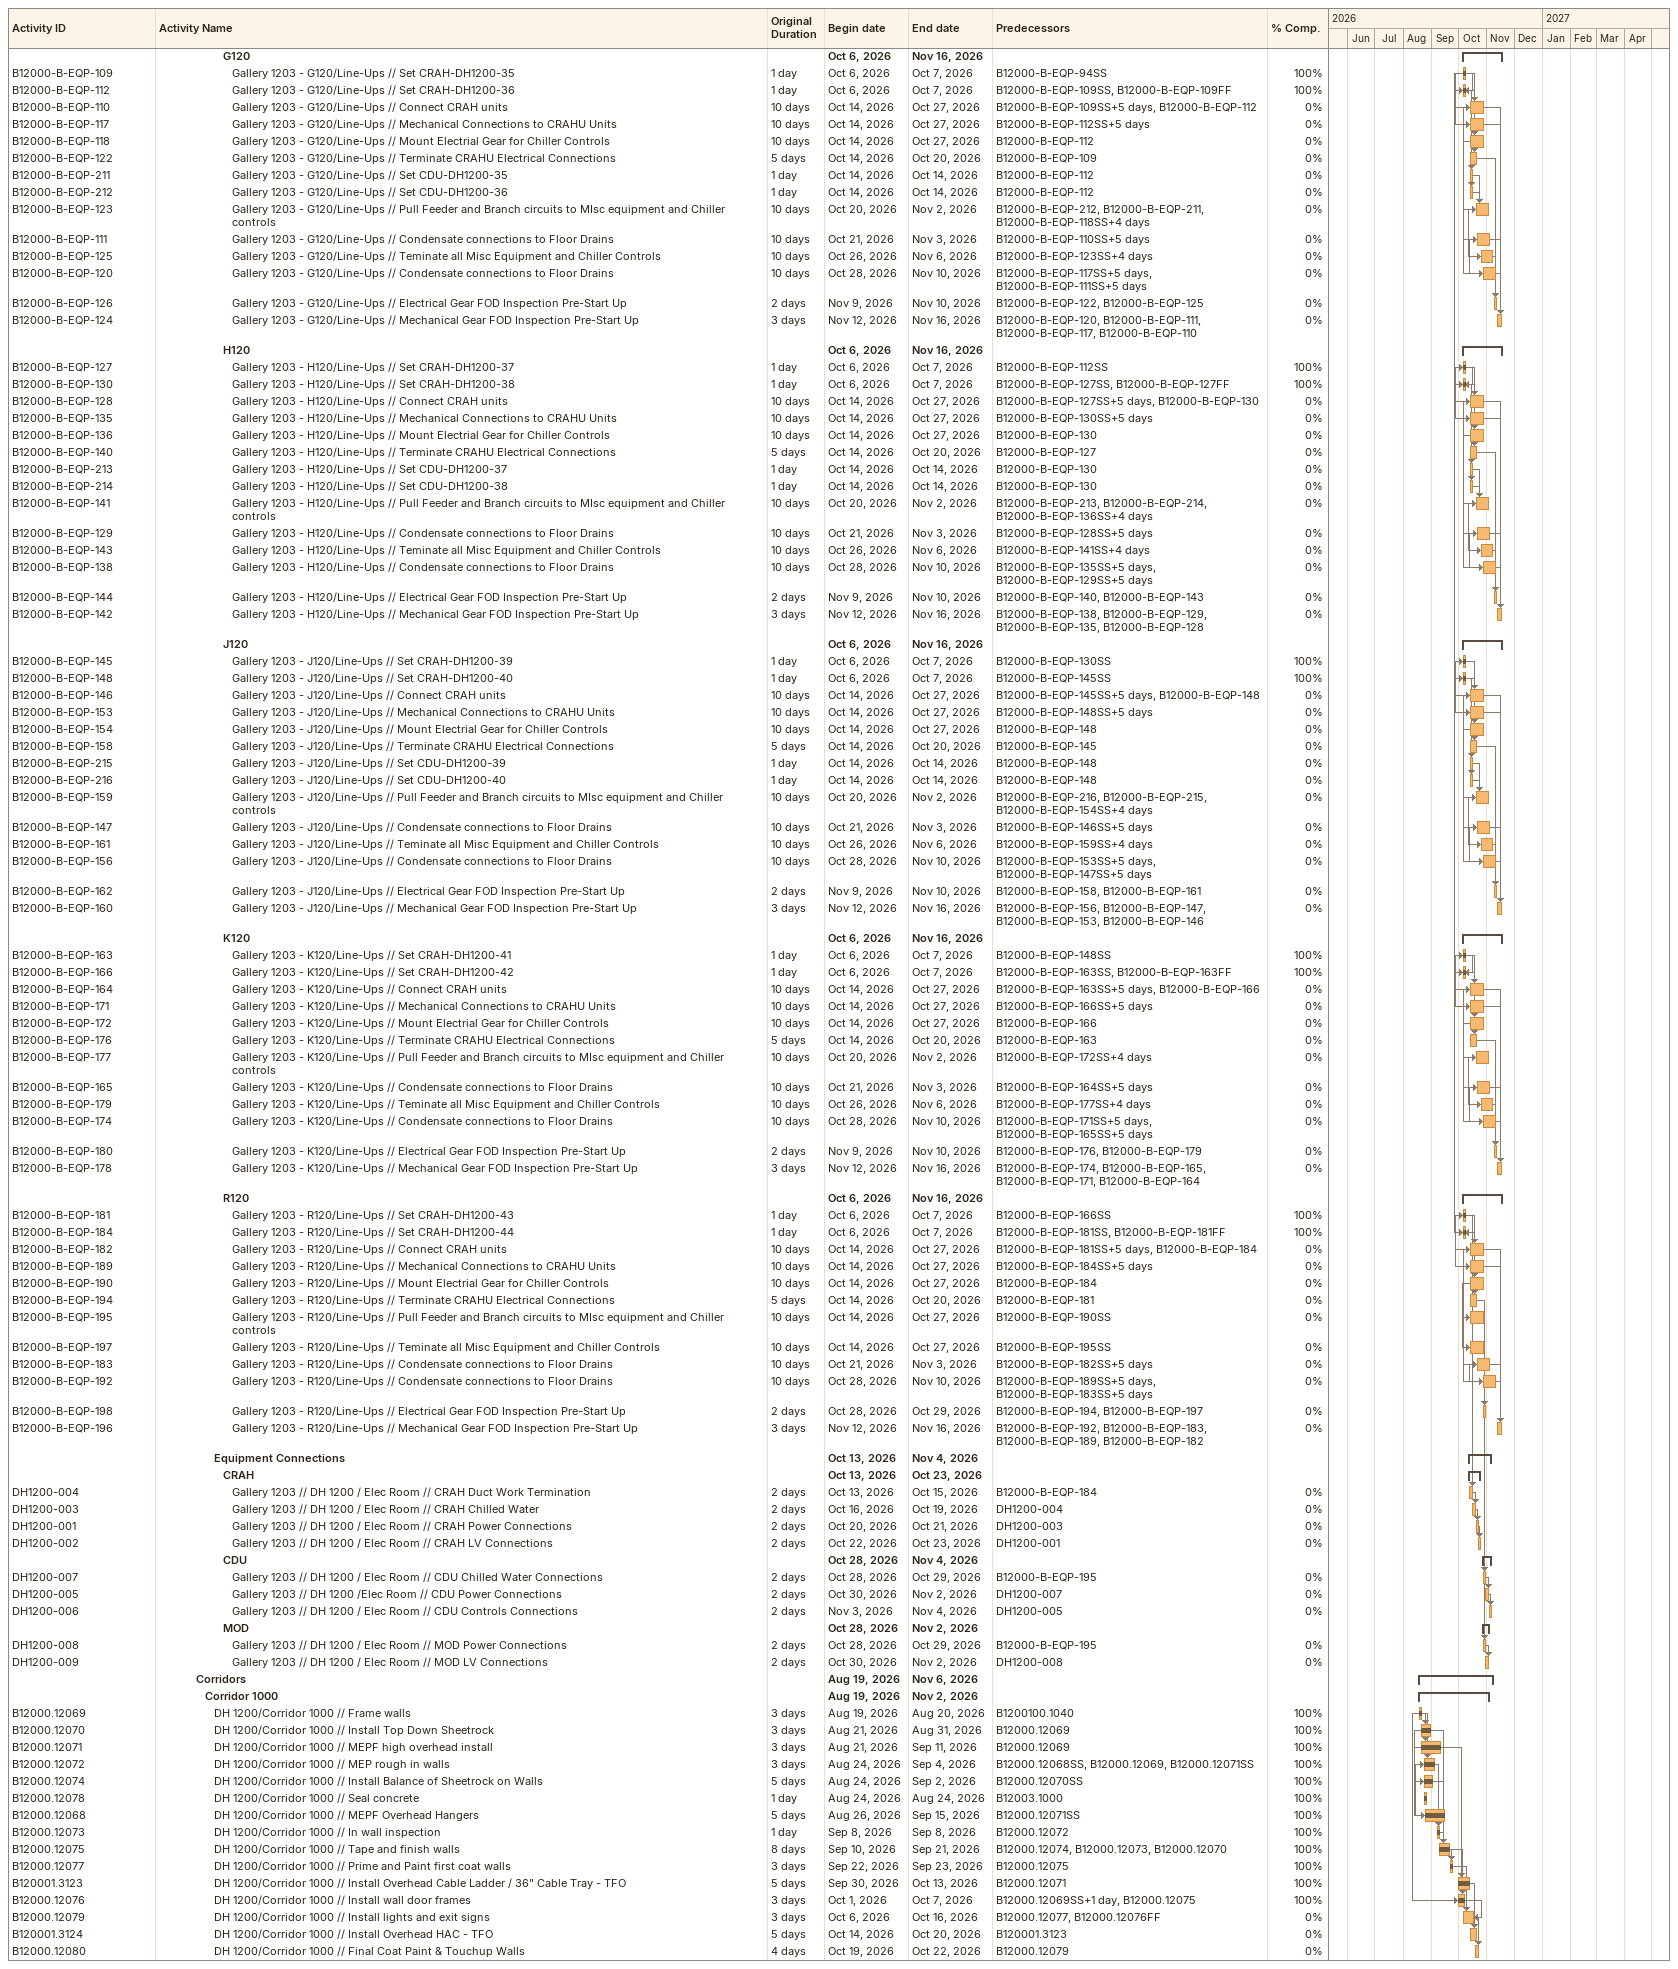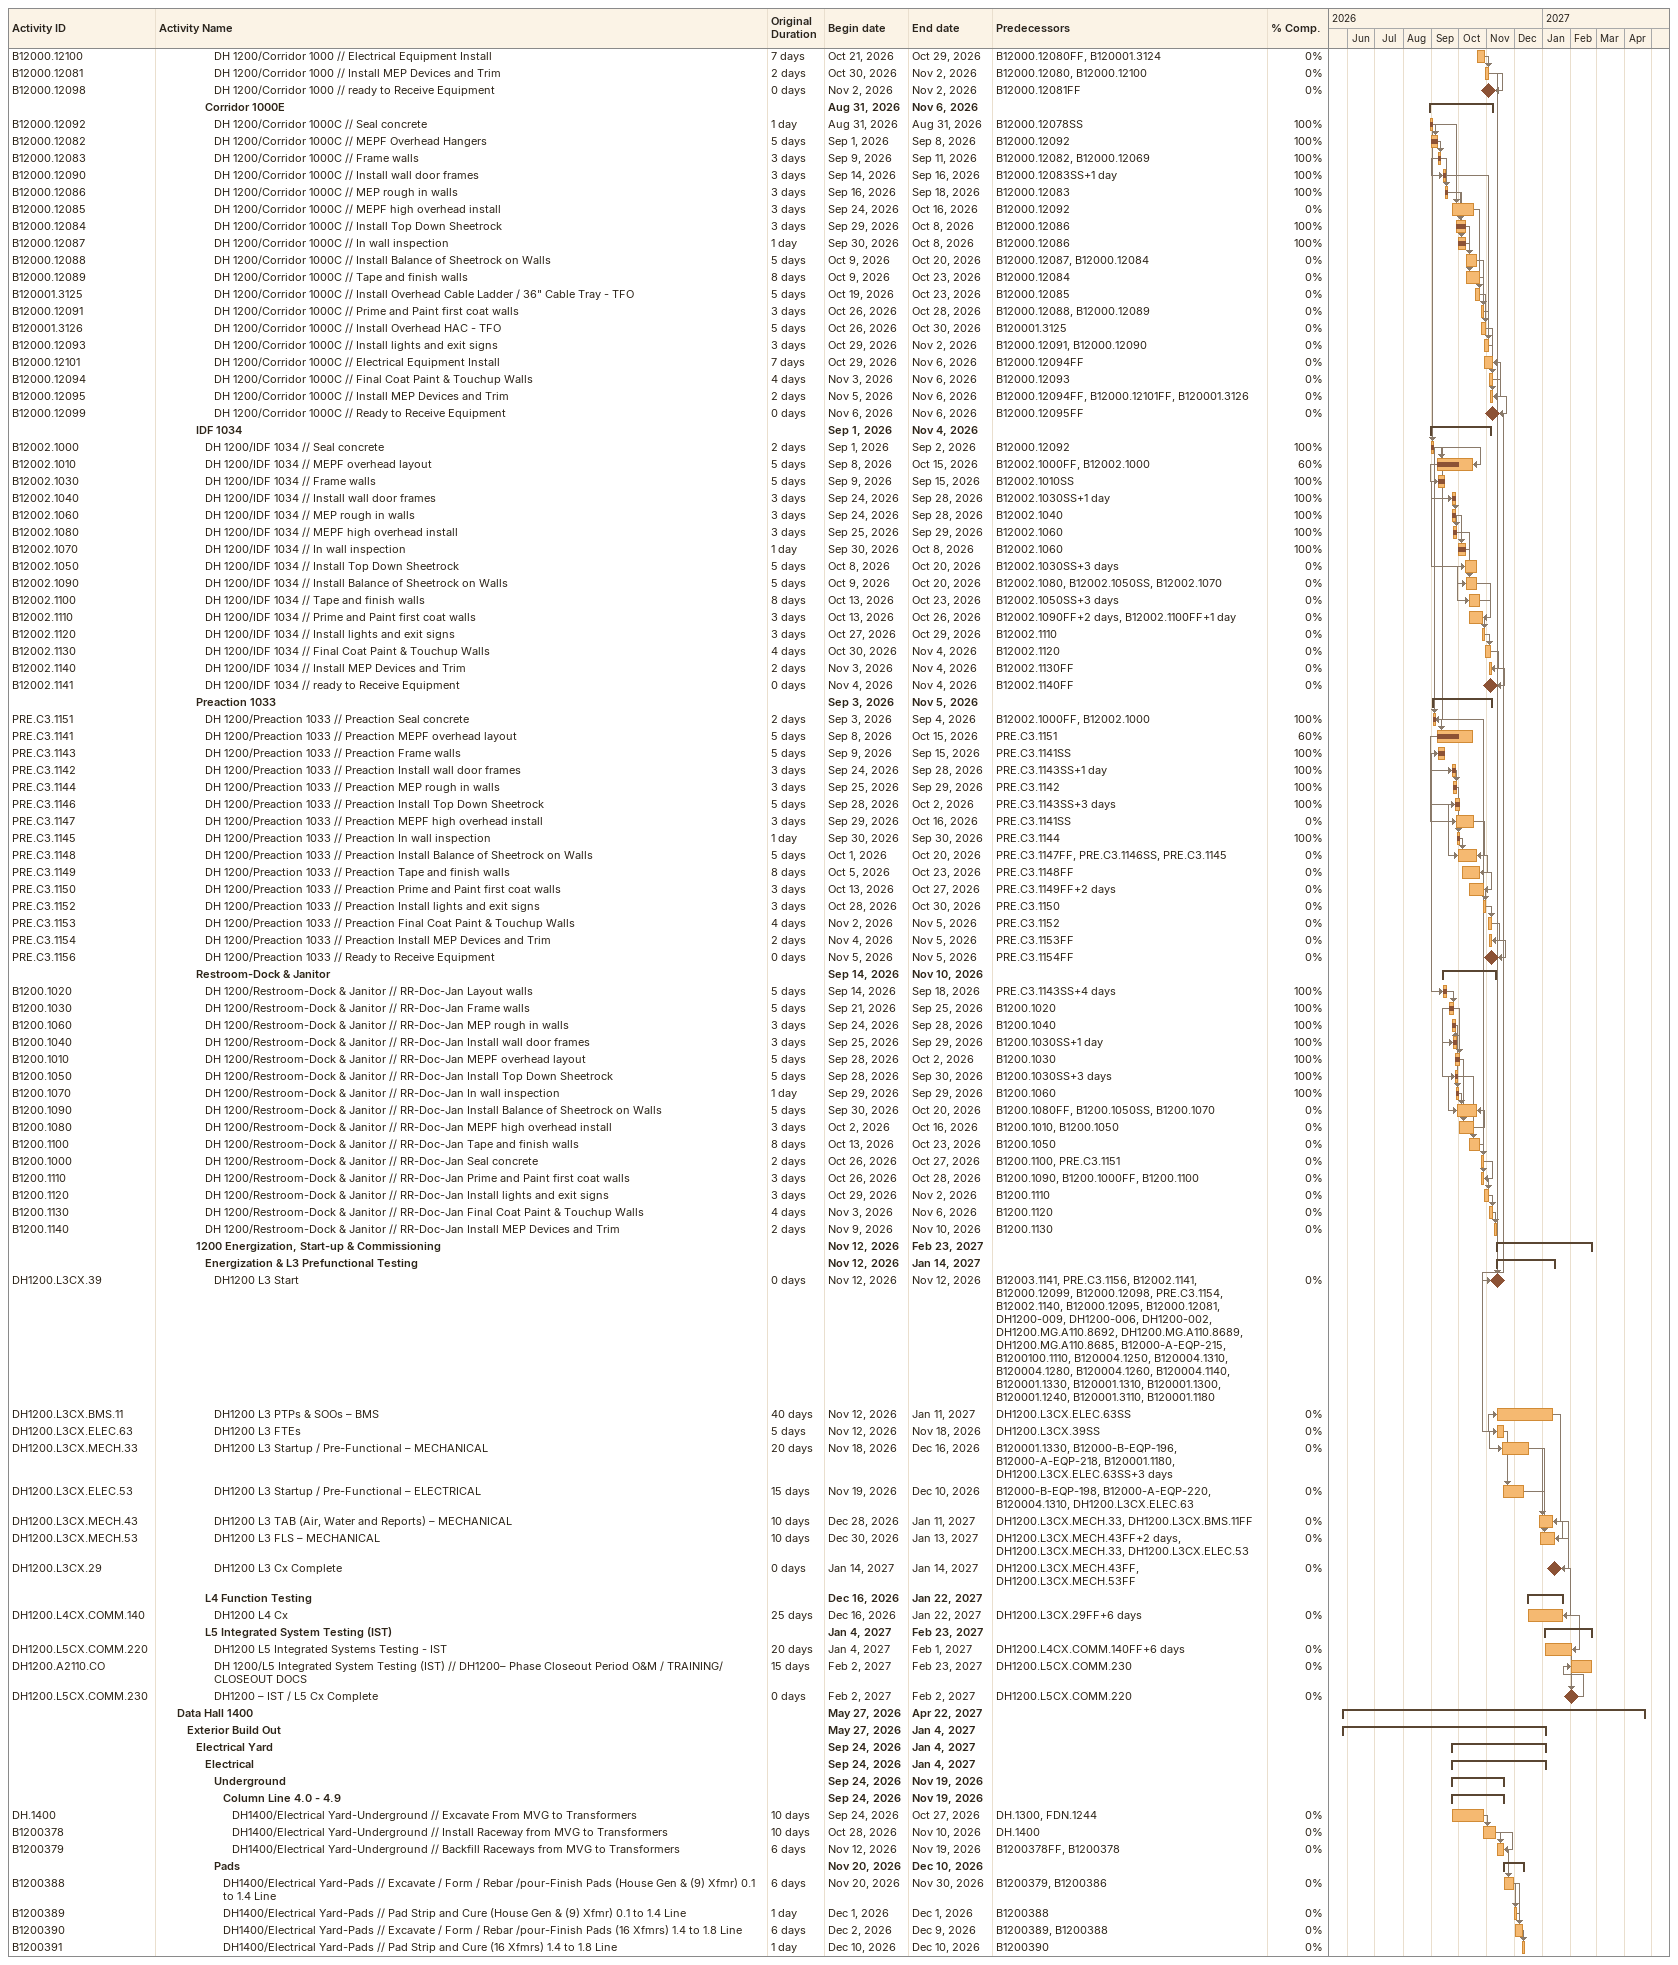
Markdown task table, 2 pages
| ID | Level | Task | Original duration | Start | Finish | Predecessors | % complete |
|---|---|---|---|---|---|---|---|
|  | 8 | **G120** |  | 2026-10-06 | 2026-11-16 |  |  |
| B12000-B-EQP-109 | 9 | Gallery 1203 - G120/Line-Ups // Set CRAH-DH1200-35 | 1d | 2026-10-06 | 2026-10-07 | B12000-B-EQP-94SS | 100 |
| B12000-B-EQP-112 | 9 | Gallery 1203 - G120/Line-Ups // Set CRAH-DH1200-36 | 1d | 2026-10-06 | 2026-10-07 | B12000-B-EQP-109SS, B12000-B-EQP-109FF | 100 |
| B12000-B-EQP-110 | 9 | Gallery 1203 - G120/Line-Ups // Connect CRAH units | 10d | 2026-10-14 | 2026-10-27 | B12000-B-EQP-109SS+5d, B12000-B-EQP-112 | 0 |
| B12000-B-EQP-117 | 9 | Gallery 1203 - G120/Line-Ups // Mechanical Connections to CRAHU Units | 10d | 2026-10-14 | 2026-10-27 | B12000-B-EQP-112SS+5d | 0 |
| B12000-B-EQP-118 | 9 | Gallery 1203 - G120/Line-Ups // Mount Electrial Gear for Chiller Controls | 10d | 2026-10-14 | 2026-10-27 | B12000-B-EQP-112 | 0 |
| B12000-B-EQP-122 | 9 | Gallery 1203 - G120/Line-Ups // Terminate CRAHU Electrical Connections | 5d | 2026-10-14 | 2026-10-20 | B12000-B-EQP-109 | 0 |
| B12000-B-EQP-211 | 9 | Gallery 1203 - G120/Line-Ups // Set CDU-DH1200-35 | 1d | 2026-10-14 | 2026-10-14 | B12000-B-EQP-112 | 0 |
| B12000-B-EQP-212 | 9 | Gallery 1203 - G120/Line-Ups // Set CDU-DH1200-36 | 1d | 2026-10-14 | 2026-10-14 | B12000-B-EQP-112 | 0 |
| B12000-B-EQP-123 | 9 | Gallery 1203 - G120/Line-Ups // Pull Feeder and Branch circuits to MIsc equipment and Chiller controls | 10d | 2026-10-20 | 2026-11-02 | B12000-B-EQP-212, B12000-B-EQP-211, B12000-B-EQP-118SS+4d | 0 |
| B12000-B-EQP-111 | 9 | Gallery 1203 - G120/Line-Ups // Condensate connections to Floor Drains | 10d | 2026-10-21 | 2026-11-03 | B12000-B-EQP-110SS+5d | 0 |
| B12000-B-EQP-125 | 9 | Gallery 1203 - G120/Line-Ups // Teminate all Misc Equipment and Chiller Controls | 10d | 2026-10-26 | 2026-11-06 | B12000-B-EQP-123SS+4d | 0 |
| B12000-B-EQP-120 | 9 | Gallery 1203 - G120/Line-Ups // Condensate connections to Floor Drains | 10d | 2026-10-28 | 2026-11-10 | B12000-B-EQP-117SS+5d, B12000-B-EQP-111SS+5d | 0 |
| B12000-B-EQP-126 | 9 | Gallery 1203 - G120/Line-Ups // Electrical Gear FOD Inspection Pre-Start Up | 2d | 2026-11-09 | 2026-11-10 | B12000-B-EQP-122, B12000-B-EQP-125 | 0 |
| B12000-B-EQP-124 | 9 | Gallery 1203 - G120/Line-Ups // Mechanical Gear FOD Inspection Pre-Start Up | 3d | 2026-11-12 | 2026-11-16 | B12000-B-EQP-120, B12000-B-EQP-111, B12000-B-EQP-117, B12000-B-EQP-110 | 0 |
|  | 8 | **H120** |  | 2026-10-06 | 2026-11-16 |  |  |
| B12000-B-EQP-127 | 9 | Gallery 1203 - H120/Line-Ups // Set CRAH-DH1200-37 | 1d | 2026-10-06 | 2026-10-07 | B12000-B-EQP-112SS | 100 |
| B12000-B-EQP-130 | 9 | Gallery 1203 - H120/Line-Ups // Set CRAH-DH1200-38 | 1d | 2026-10-06 | 2026-10-07 | B12000-B-EQP-127SS, B12000-B-EQP-127FF | 100 |
| B12000-B-EQP-128 | 9 | Gallery 1203 - H120/Line-Ups // Connect CRAH units | 10d | 2026-10-14 | 2026-10-27 | B12000-B-EQP-127SS+5d, B12000-B-EQP-130 | 0 |
| B12000-B-EQP-135 | 9 | Gallery 1203 - H120/Line-Ups // Mechanical Connections to CRAHU Units | 10d | 2026-10-14 | 2026-10-27 | B12000-B-EQP-130SS+5d | 0 |
| B12000-B-EQP-136 | 9 | Gallery 1203 - H120/Line-Ups // Mount Electrial Gear for Chiller Controls | 10d | 2026-10-14 | 2026-10-27 | B12000-B-EQP-130 | 0 |
| B12000-B-EQP-140 | 9 | Gallery 1203 - H120/Line-Ups // Terminate CRAHU Electrical Connections | 5d | 2026-10-14 | 2026-10-20 | B12000-B-EQP-127 | 0 |
| B12000-B-EQP-213 | 9 | Gallery 1203 - H120/Line-Ups // Set CDU-DH1200-37 | 1d | 2026-10-14 | 2026-10-14 | B12000-B-EQP-130 | 0 |
| B12000-B-EQP-214 | 9 | Gallery 1203 - H120/Line-Ups // Set CDU-DH1200-38 | 1d | 2026-10-14 | 2026-10-14 | B12000-B-EQP-130 | 0 |
| B12000-B-EQP-141 | 9 | Gallery 1203 - H120/Line-Ups // Pull Feeder and Branch circuits to MIsc equipment and Chiller controls | 10d | 2026-10-20 | 2026-11-02 | B12000-B-EQP-213, B12000-B-EQP-214, B12000-B-EQP-136SS+4d | 0 |
| B12000-B-EQP-129 | 9 | Gallery 1203 - H120/Line-Ups // Condensate connections to Floor Drains | 10d | 2026-10-21 | 2026-11-03 | B12000-B-EQP-128SS+5d | 0 |
| B12000-B-EQP-143 | 9 | Gallery 1203 - H120/Line-Ups // Teminate all Misc Equipment and Chiller Controls | 10d | 2026-10-26 | 2026-11-06 | B12000-B-EQP-141SS+4d | 0 |
| B12000-B-EQP-138 | 9 | Gallery 1203 - H120/Line-Ups // Condensate connections to Floor Drains | 10d | 2026-10-28 | 2026-11-10 | B12000-B-EQP-135SS+5d, B12000-B-EQP-129SS+5d | 0 |
| B12000-B-EQP-144 | 9 | Gallery 1203 - H120/Line-Ups // Electrical Gear FOD Inspection Pre-Start Up | 2d | 2026-11-09 | 2026-11-10 | B12000-B-EQP-140, B12000-B-EQP-143 | 0 |
| B12000-B-EQP-142 | 9 | Gallery 1203 - H120/Line-Ups // Mechanical Gear FOD Inspection Pre-Start Up | 3d | 2026-11-12 | 2026-11-16 | B12000-B-EQP-138, B12000-B-EQP-129, B12000-B-EQP-135, B12000-B-EQP-128 | 0 |
|  | 8 | **J120** |  | 2026-10-06 | 2026-11-16 |  |  |
| B12000-B-EQP-145 | 9 | Gallery 1203 - J120/Line-Ups // Set CRAH-DH1200-39 | 1d | 2026-10-06 | 2026-10-07 | B12000-B-EQP-130SS | 100 |
| B12000-B-EQP-148 | 9 | Gallery 1203 - J120/Line-Ups // Set CRAH-DH1200-40 | 1d | 2026-10-06 | 2026-10-07 | B12000-B-EQP-145SS | 100 |
| B12000-B-EQP-146 | 9 | Gallery 1203 - J120/Line-Ups // Connect CRAH units | 10d | 2026-10-14 | 2026-10-27 | B12000-B-EQP-145SS+5d, B12000-B-EQP-148 | 0 |
| B12000-B-EQP-153 | 9 | Gallery 1203 - J120/Line-Ups // Mechanical Connections to CRAHU Units | 10d | 2026-10-14 | 2026-10-27 | B12000-B-EQP-148SS+5d | 0 |
| B12000-B-EQP-154 | 9 | Gallery 1203 - J120/Line-Ups // Mount Electrial Gear for Chiller Controls | 10d | 2026-10-14 | 2026-10-27 | B12000-B-EQP-148 | 0 |
| B12000-B-EQP-158 | 9 | Gallery 1203 - J120/Line-Ups // Terminate CRAHU Electrical Connections | 5d | 2026-10-14 | 2026-10-20 | B12000-B-EQP-145 | 0 |
| B12000-B-EQP-215 | 9 | Gallery 1203 - J120/Line-Ups // Set CDU-DH1200-39 | 1d | 2026-10-14 | 2026-10-14 | B12000-B-EQP-148 | 0 |
| B12000-B-EQP-216 | 9 | Gallery 1203 - J120/Line-Ups // Set CDU-DH1200-40 | 1d | 2026-10-14 | 2026-10-14 | B12000-B-EQP-148 | 0 |
| B12000-B-EQP-159 | 9 | Gallery 1203 - J120/Line-Ups // Pull Feeder and Branch circuits to MIsc equipment and Chiller controls | 10d | 2026-10-20 | 2026-11-02 | B12000-B-EQP-216, B12000-B-EQP-215, B12000-B-EQP-154SS+4d | 0 |
| B12000-B-EQP-147 | 9 | Gallery 1203 - J120/Line-Ups // Condensate connections to Floor Drains | 10d | 2026-10-21 | 2026-11-03 | B12000-B-EQP-146SS+5d | 0 |
| B12000-B-EQP-161 | 9 | Gallery 1203 - J120/Line-Ups // Teminate all Misc Equipment and Chiller Controls | 10d | 2026-10-26 | 2026-11-06 | B12000-B-EQP-159SS+4d | 0 |
| B12000-B-EQP-156 | 9 | Gallery 1203 - J120/Line-Ups // Condensate connections to Floor Drains | 10d | 2026-10-28 | 2026-11-10 | B12000-B-EQP-153SS+5d, B12000-B-EQP-147SS+5d | 0 |
| B12000-B-EQP-162 | 9 | Gallery 1203 - J120/Line-Ups // Electrical Gear FOD Inspection Pre-Start Up | 2d | 2026-11-09 | 2026-11-10 | B12000-B-EQP-158, B12000-B-EQP-161 | 0 |
| B12000-B-EQP-160 | 9 | Gallery 1203 - J120/Line-Ups // Mechanical Gear FOD Inspection Pre-Start Up | 3d | 2026-11-12 | 2026-11-16 | B12000-B-EQP-156, B12000-B-EQP-147, B12000-B-EQP-153, B12000-B-EQP-146 | 0 |
|  | 8 | **K120** |  | 2026-10-06 | 2026-11-16 |  |  |
| B12000-B-EQP-163 | 9 | Gallery 1203 - K120/Line-Ups // Set CRAH-DH1200-41 | 1d | 2026-10-06 | 2026-10-07 | B12000-B-EQP-148SS | 100 |
| B12000-B-EQP-166 | 9 | Gallery 1203 - K120/Line-Ups // Set CRAH-DH1200-42 | 1d | 2026-10-06 | 2026-10-07 | B12000-B-EQP-163SS, B12000-B-EQP-163FF | 100 |
| B12000-B-EQP-164 | 9 | Gallery 1203 - K120/Line-Ups // Connect CRAH units | 10d | 2026-10-14 | 2026-10-27 | B12000-B-EQP-163SS+5d, B12000-B-EQP-166 | 0 |
| B12000-B-EQP-171 | 9 | Gallery 1203 - K120/Line-Ups // Mechanical Connections to CRAHU Units | 10d | 2026-10-14 | 2026-10-27 | B12000-B-EQP-166SS+5d | 0 |
| B12000-B-EQP-172 | 9 | Gallery 1203 - K120/Line-Ups // Mount Electrial Gear for Chiller Controls | 10d | 2026-10-14 | 2026-10-27 | B12000-B-EQP-166 | 0 |
| B12000-B-EQP-176 | 9 | Gallery 1203 - K120/Line-Ups // Terminate CRAHU Electrical Connections | 5d | 2026-10-14 | 2026-10-20 | B12000-B-EQP-163 | 0 |
| B12000-B-EQP-177 | 9 | Gallery 1203 - K120/Line-Ups // Pull Feeder and Branch circuits to MIsc equipment and Chiller controls | 10d | 2026-10-20 | 2026-11-02 | B12000-B-EQP-172SS+4d | 0 |
| B12000-B-EQP-165 | 9 | Gallery 1203 - K120/Line-Ups // Condensate connections to Floor Drains | 10d | 2026-10-21 | 2026-11-03 | B12000-B-EQP-164SS+5d | 0 |
| B12000-B-EQP-179 | 9 | Gallery 1203 - K120/Line-Ups // Teminate all Misc Equipment and Chiller Controls | 10d | 2026-10-26 | 2026-11-06 | B12000-B-EQP-177SS+4d | 0 |
| B12000-B-EQP-174 | 9 | Gallery 1203 - K120/Line-Ups // Condensate connections to Floor Drains | 10d | 2026-10-28 | 2026-11-10 | B12000-B-EQP-171SS+5d, B12000-B-EQP-165SS+5d | 0 |
| B12000-B-EQP-180 | 9 | Gallery 1203 - K120/Line-Ups // Electrical Gear FOD Inspection Pre-Start Up | 2d | 2026-11-09 | 2026-11-10 | B12000-B-EQP-176, B12000-B-EQP-179 | 0 |
| B12000-B-EQP-178 | 9 | Gallery 1203 - K120/Line-Ups // Mechanical Gear FOD Inspection Pre-Start Up | 3d | 2026-11-12 | 2026-11-16 | B12000-B-EQP-174, B12000-B-EQP-165, B12000-B-EQP-171, B12000-B-EQP-164 | 0 |
|  | 8 | **R120** |  | 2026-10-06 | 2026-11-16 |  |  |
| B12000-B-EQP-181 | 9 | Gallery 1203 - R120/Line-Ups // Set CRAH-DH1200-43 | 1d | 2026-10-06 | 2026-10-07 | B12000-B-EQP-166SS | 100 |
| B12000-B-EQP-184 | 9 | Gallery 1203 - R120/Line-Ups // Set CRAH-DH1200-44 | 1d | 2026-10-06 | 2026-10-07 | B12000-B-EQP-181SS, B12000-B-EQP-181FF | 100 |
| B12000-B-EQP-182 | 9 | Gallery 1203 - R120/Line-Ups // Connect CRAH units | 10d | 2026-10-14 | 2026-10-27 | B12000-B-EQP-181SS+5d, B12000-B-EQP-184 | 0 |
| B12000-B-EQP-189 | 9 | Gallery 1203 - R120/Line-Ups // Mechanical Connections to CRAHU Units | 10d | 2026-10-14 | 2026-10-27 | B12000-B-EQP-184SS+5d | 0 |
| B12000-B-EQP-190 | 9 | Gallery 1203 - R120/Line-Ups // Mount Electrial Gear for Chiller Controls | 10d | 2026-10-14 | 2026-10-27 | B12000-B-EQP-184 | 0 |
| B12000-B-EQP-194 | 9 | Gallery 1203 - R120/Line-Ups // Terminate CRAHU Electrical Connections | 5d | 2026-10-14 | 2026-10-20 | B12000-B-EQP-181 | 0 |
| B12000-B-EQP-195 | 9 | Gallery 1203 - R120/Line-Ups // Pull Feeder and Branch circuits to MIsc equipment and Chiller controls | 10d | 2026-10-14 | 2026-10-27 | B12000-B-EQP-190SS | 0 |
| B12000-B-EQP-197 | 9 | Gallery 1203 - R120/Line-Ups // Teminate all Misc Equipment and Chiller Controls | 10d | 2026-10-14 | 2026-10-27 | B12000-B-EQP-195SS | 0 |
| B12000-B-EQP-183 | 9 | Gallery 1203 - R120/Line-Ups // Condensate connections to Floor Drains | 10d | 2026-10-21 | 2026-11-03 | B12000-B-EQP-182SS+5d | 0 |
| B12000-B-EQP-192 | 9 | Gallery 1203 - R120/Line-Ups // Condensate connections to Floor Drains | 10d | 2026-10-28 | 2026-11-10 | B12000-B-EQP-189SS+5d, B12000-B-EQP-183SS+5d | 0 |
| B12000-B-EQP-198 | 9 | Gallery 1203 - R120/Line-Ups // Electrical Gear FOD Inspection Pre-Start Up | 2d | 2026-10-28 | 2026-10-29 | B12000-B-EQP-194, B12000-B-EQP-197 | 0 |
| B12000-B-EQP-196 | 9 | Gallery 1203 - R120/Line-Ups // Mechanical Gear FOD Inspection Pre-Start Up | 3d | 2026-11-12 | 2026-11-16 | B12000-B-EQP-192, B12000-B-EQP-183, B12000-B-EQP-189, B12000-B-EQP-182 | 0 |
|  | 7 | **Equipment Connections** |  | 2026-10-13 | 2026-11-04 |  |  |
|  | 8 | **CRAH** |  | 2026-10-13 | 2026-10-23 |  |  |
| DH1200-004 | 9 | Gallery 1203 // DH 1200 / Elec Room // CRAH Duct Work Termination | 2d | 2026-10-13 | 2026-10-15 | B12000-B-EQP-184 | 0 |
| DH1200-003 | 9 | Gallery 1203 // DH 1200 / Elec Room // CRAH Chilled Water | 2d | 2026-10-16 | 2026-10-19 | DH1200-004 | 0 |
| DH1200-001 | 9 | Gallery 1203 // DH 1200 / Elec Room // CRAH Power Connections | 2d | 2026-10-20 | 2026-10-21 | DH1200-003 | 0 |
| DH1200-002 | 9 | Gallery 1203 // DH 1200 / Elec Room // CRAH LV Connections | 2d | 2026-10-22 | 2026-10-23 | DH1200-001 | 0 |
|  | 8 | **CDU** |  | 2026-10-28 | 2026-11-04 |  |  |
| DH1200-007 | 9 | Gallery 1203 // DH 1200 / Elec Room // CDU Chilled Water Connections | 2d | 2026-10-28 | 2026-10-29 | B12000-B-EQP-195 | 0 |
| DH1200-005 | 9 | Gallery 1203 // DH 1200 /Elec Room // CDU Power Connections | 2d | 2026-10-30 | 2026-11-02 | DH1200-007 | 0 |
| DH1200-006 | 9 | Gallery 1203 // DH 1200 / Elec Room // CDU Controls Connections | 2d | 2026-11-03 | 2026-11-04 | DH1200-005 | 0 |
|  | 8 | **MOD** |  | 2026-10-28 | 2026-11-02 |  |  |
| DH1200-008 | 9 | Gallery 1203 // DH 1200 / Elec Room // MOD Power Connections | 2d | 2026-10-28 | 2026-10-29 | B12000-B-EQP-195 | 0 |
| DH1200-009 | 9 | Gallery 1203 // DH 1200 / Elec Room // MOD LV Connections | 2d | 2026-10-30 | 2026-11-02 | DH1200-008 | 0 |
|  | 5 | **Corridors** |  | 2026-08-19 | 2026-11-06 |  |  |
|  | 6 | **Corridor 1000** |  | 2026-08-19 | 2026-11-02 |  |  |
| B12000.12069 | 7 | DH 1200/Corridor 1000 // Frame walls | 3d | 2026-08-19 | 2026-08-20 | B1200100.1040 | 100 |
| B12000.12070 | 7 | DH 1200/Corridor 1000 // Install Top Down Sheetrock | 3d | 2026-08-21 | 2026-08-31 | B12000.12069 | 100 |
| B12000.12071 | 7 | DH 1200/Corridor 1000 // MEPF high overhead install | 3d | 2026-08-21 | 2026-09-11 | B12000.12069 | 100 |
| B12000.12072 | 7 | DH 1200/Corridor 1000 // MEP rough in walls | 3d | 2026-08-24 | 2026-09-04 | B12000.12068SS, B12000.12069, B12000.12071SS | 100 |
| B12000.12074 | 7 | DH 1200/Corridor 1000 // Install Balance of Sheetrock on Walls | 5d | 2026-08-24 | 2026-09-02 | B12000.12070SS | 100 |
| B12000.12078 | 7 | DH 1200/Corridor 1000 // Seal concrete | 1d | 2026-08-24 | 2026-08-24 | B12003.1000 | 100 |
| B12000.12068 | 7 | DH 1200/Corridor 1000 // MEPF Overhead Hangers | 5d | 2026-08-26 | 2026-09-15 | B12000.12071SS | 100 |
| B12000.12073 | 7 | DH 1200/Corridor 1000 // In wall inspection | 1d | 2026-09-08 | 2026-09-08 | B12000.12072 | 100 |
| B12000.12075 | 7 | DH 1200/Corridor 1000 // Tape and finish walls | 8d | 2026-09-10 | 2026-09-21 | B12000.12074, B12000.12073, B12000.12070 | 100 |
| B12000.12077 | 7 | DH 1200/Corridor 1000 // Prime and Paint first coat walls | 3d | 2026-09-22 | 2026-09-23 | B12000.12075 | 100 |
| B120001.3123 | 7 | DH 1200/Corridor 1000 // Install Overhead Cable Ladder / 36" Cable Tray - TFO | 5d | 2026-09-30 | 2026-10-13 | B12000.12071 | 100 |
| B12000.12076 | 7 | DH 1200/Corridor 1000 // Install wall door frames | 3d | 2026-10-01 | 2026-10-07 | B12000.12069SS+1d, B12000.12075 | 100 |
| B12000.12079 | 7 | DH 1200/Corridor 1000 // Install lights and exit signs | 3d | 2026-10-06 | 2026-10-16 | B12000.12077, B12000.12076FF | 0 |
| B120001.3124 | 7 | DH 1200/Corridor 1000 // Install Overhead HAC - TFO | 5d | 2026-10-14 | 2026-10-20 | B120001.3123 | 0 |
| B12000.12080 | 7 | DH 1200/Corridor 1000 // Final Coat Paint & Touchup Walls | 4d | 2026-10-19 | 2026-10-22 | B12000.12079 | 0 |
| B12000.12100 | 7 | DH 1200/Corridor 1000 // Electrical Equipment Install | 7d | 2026-10-21 | 2026-10-29 | B12000.12080FF, B120001.3124 | 0 |
| B12000.12081 | 7 | DH 1200/Corridor 1000 // Install MEP Devices and Trim | 2d | 2026-10-30 | 2026-11-02 | B12000.12080, B12000.12100 | 0 |
| B12000.12098 | 7 | DH 1200/Corridor 1000 // ready to Receive Equipment | 0d | 2026-11-02 | 2026-11-02 | B12000.12081FF | 0 |
|  | 6 | **Corridor 1000E** |  | 2026-08-31 | 2026-11-06 |  |  |
| B12000.12092 | 7 | DH 1200/Corridor 1000C // Seal concrete | 1d | 2026-08-31 | 2026-08-31 | B12000.12078SS | 100 |
| B12000.12082 | 7 | DH 1200/Corridor 1000C // MEPF Overhead Hangers | 5d | 2026-09-01 | 2026-09-08 | B12000.12092 | 100 |
| B12000.12083 | 7 | DH 1200/Corridor 1000C // Frame walls | 3d | 2026-09-09 | 2026-09-11 | B12000.12082, B12000.12069 | 100 |
| B12000.12090 | 7 | DH 1200/Corridor 1000C // Install wall door frames | 3d | 2026-09-14 | 2026-09-16 | B12000.12083SS+1d | 100 |
| B12000.12086 | 7 | DH 1200/Corridor 1000C // MEP rough in walls | 3d | 2026-09-16 | 2026-09-18 | B12000.12083 | 100 |
| B12000.12085 | 7 | DH 1200/Corridor 1000C // MEPF high overhead install | 3d | 2026-09-24 | 2026-10-16 | B12000.12092 | 0 |
| B12000.12084 | 7 | DH 1200/Corridor 1000C // Install Top Down Sheetrock | 3d | 2026-09-29 | 2026-10-08 | B12000.12086 | 100 |
| B12000.12087 | 7 | DH 1200/Corridor 1000C // In wall inspection | 1d | 2026-09-30 | 2026-10-08 | B12000.12086 | 100 |
| B12000.12088 | 7 | DH 1200/Corridor 1000C // Install Balance of Sheetrock on Walls | 5d | 2026-10-09 | 2026-10-20 | B12000.12087, B12000.12084 | 0 |
| B12000.12089 | 7 | DH 1200/Corridor 1000C // Tape and finish walls | 8d | 2026-10-09 | 2026-10-23 | B12000.12084 | 0 |
| B120001.3125 | 7 | DH 1200/Corridor 1000C // Install Overhead Cable Ladder / 36" Cable Tray - TFO | 5d | 2026-10-19 | 2026-10-23 | B12000.12085 | 0 |
| B12000.12091 | 7 | DH 1200/Corridor 1000C // Prime and Paint first coat walls | 3d | 2026-10-26 | 2026-10-28 | B12000.12088, B12000.12089 | 0 |
| B120001.3126 | 7 | DH 1200/Corridor 1000C // Install Overhead HAC - TFO | 5d | 2026-10-26 | 2026-10-30 | B120001.3125 | 0 |
| B12000.12093 | 7 | DH 1200/Corridor 1000C // Install lights and exit signs | 3d | 2026-10-29 | 2026-11-02 | B12000.12091, B12000.12090 | 0 |
| B12000.12101 | 7 | DH 1200/Corridor 1000C // Electrical Equipment Install | 7d | 2026-10-29 | 2026-11-06 | B12000.12094FF | 0 |
| B12000.12094 | 7 | DH 1200/Corridor 1000C // Final Coat Paint & Touchup Walls | 4d | 2026-11-03 | 2026-11-06 | B12000.12093 | 0 |
| B12000.12095 | 7 | DH 1200/Corridor 1000C // Install MEP Devices and Trim | 2d | 2026-11-05 | 2026-11-06 | B12000.12094FF, B12000.12101FF, B120001.3126 | 0 |
| B12000.12099 | 7 | DH 1200/Corridor 1000C // Ready to Receive Equipment | 0d | 2026-11-06 | 2026-11-06 | B12000.12095FF | 0 |
|  | 5 | **IDF 1034** |  | 2026-09-01 | 2026-11-04 |  |  |
| B12002.1000 | 6 | DH 1200/IDF 1034 // Seal concrete | 2d | 2026-09-01 | 2026-09-02 | B12000.12092 | 100 |
| B12002.1010 | 6 | DH 1200/IDF 1034 // MEPF overhead layout | 5d | 2026-09-08 | 2026-10-15 | B12002.1000FF, B12002.1000 | 60 |
| B12002.1030 | 6 | DH 1200/IDF 1034 // Frame walls | 5d | 2026-09-09 | 2026-09-15 | B12002.1010SS | 100 |
| B12002.1040 | 6 | DH 1200/IDF 1034 // Install wall door frames | 3d | 2026-09-24 | 2026-09-28 | B12002.1030SS+1d | 100 |
| B12002.1060 | 6 | DH 1200/IDF 1034 // MEP rough in walls | 3d | 2026-09-24 | 2026-09-28 | B12002.1040 | 100 |
| B12002.1080 | 6 | DH 1200/IDF 1034 // MEPF high overhead install | 3d | 2026-09-25 | 2026-09-29 | B12002.1060 | 100 |
| B12002.1070 | 6 | DH 1200/IDF 1034 // In wall inspection | 1d | 2026-09-30 | 2026-10-08 | B12002.1060 | 100 |
| B12002.1050 | 6 | DH 1200/IDF 1034 // Install Top Down Sheetrock | 5d | 2026-10-08 | 2026-10-20 | B12002.1030SS+3d | 0 |
| B12002.1090 | 6 | DH 1200/IDF 1034 // Install Balance of Sheetrock on Walls | 5d | 2026-10-09 | 2026-10-20 | B12002.1080, B12002.1050SS, B12002.1070 | 0 |
| B12002.1100 | 6 | DH 1200/IDF 1034 // Tape and finish walls | 8d | 2026-10-13 | 2026-10-23 | B12002.1050SS+3d | 0 |
| B12002.1110 | 6 | DH 1200/IDF 1034 // Prime and Paint first coat walls | 3d | 2026-10-13 | 2026-10-26 | B12002.1090FF+2d, B12002.1100FF+1d | 0 |
| B12002.1120 | 6 | DH 1200/IDF 1034 // Install lights and exit signs | 3d | 2026-10-27 | 2026-10-29 | B12002.1110 | 0 |
| B12002.1130 | 6 | DH 1200/IDF 1034 // Final Coat Paint & Touchup Walls | 4d | 2026-10-30 | 2026-11-04 | B12002.1120 | 0 |
| B12002.1140 | 6 | DH 1200/IDF 1034 // Install MEP Devices and Trim | 2d | 2026-11-03 | 2026-11-04 | B12002.1130FF | 0 |
| B12002.1141 | 6 | DH 1200/IDF 1034 // ready to Receive Equipment | 0d | 2026-11-04 | 2026-11-04 | B12002.1140FF | 0 |
|  | 5 | **Preaction 1033** |  | 2026-09-03 | 2026-11-05 |  |  |
| PRE.C3.1151 | 6 | DH 1200/Preaction 1033 // Preaction Seal concrete | 2d | 2026-09-03 | 2026-09-04 | B12002.1000FF, B12002.1000 | 100 |
| PRE.C3.1141 | 6 | DH 1200/Preaction 1033 // Preaction MEPF overhead layout | 5d | 2026-09-08 | 2026-10-15 | PRE.C3.1151 | 60 |
| PRE.C3.1143 | 6 | DH 1200/Preaction 1033 // Preaction Frame walls | 5d | 2026-09-09 | 2026-09-15 | PRE.C3.1141SS | 100 |
| PRE.C3.1142 | 6 | DH 1200/Preaction 1033 // Preaction Install wall door frames | 3d | 2026-09-24 | 2026-09-28 | PRE.C3.1143SS+1d | 100 |
| PRE.C3.1144 | 6 | DH 1200/Preaction 1033 // Preaction MEP rough in walls | 3d | 2026-09-25 | 2026-09-29 | PRE.C3.1142 | 100 |
| PRE.C3.1146 | 6 | DH 1200/Preaction 1033 // Preaction Install Top Down Sheetrock | 5d | 2026-09-28 | 2026-10-02 | PRE.C3.1143SS+3d | 100 |
| PRE.C3.1147 | 6 | DH 1200/Preaction 1033 // Preaction MEPF high overhead install | 3d | 2026-09-29 | 2026-10-16 | PRE.C3.1141SS | 0 |
| PRE.C3.1145 | 6 | DH 1200/Preaction 1033 // Preaction In wall inspection | 1d | 2026-09-30 | 2026-09-30 | PRE.C3.1144 | 100 |
| PRE.C3.1148 | 6 | DH 1200/Preaction 1033 // Preaction Install Balance of Sheetrock on Walls | 5d | 2026-10-01 | 2026-10-20 | PRE.C3.1147FF, PRE.C3.1146SS, PRE.C3.1145 | 0 |
| PRE.C3.1149 | 6 | DH 1200/Preaction 1033 // Preaction Tape and finish walls | 8d | 2026-10-05 | 2026-10-23 | PRE.C3.1148FF | 0 |
| PRE.C3.1150 | 6 | DH 1200/Preaction 1033 // Preaction Prime and Paint first coat walls | 3d | 2026-10-13 | 2026-10-27 | PRE.C3.1149FF+2d | 0 |
| PRE.C3.1152 | 6 | DH 1200/Preaction 1033 // Preaction Install lights and exit signs | 3d | 2026-10-28 | 2026-10-30 | PRE.C3.1150 | 0 |
| PRE.C3.1153 | 6 | DH 1200/Preaction 1033 // Preaction Final Coat Paint & Touchup Walls | 4d | 2026-11-02 | 2026-11-05 | PRE.C3.1152 | 0 |
| PRE.C3.1154 | 6 | DH 1200/Preaction 1033 // Preaction Install MEP Devices and Trim | 2d | 2026-11-04 | 2026-11-05 | PRE.C3.1153FF | 0 |
| PRE.C3.1156 | 6 | DH 1200/Preaction 1033 // Ready to Receive Equipment | 0d | 2026-11-05 | 2026-11-05 | PRE.C3.1154FF | 0 |
|  | 5 | **Restroom-Dock & Janitor** |  | 2026-09-14 | 2026-11-10 |  |  |
| B1200.1020 | 6 | DH 1200/Restroom-Dock & Janitor // RR-Doc-Jan Layout walls | 5d | 2026-09-14 | 2026-09-18 | PRE.C3.1143SS+4d | 100 |
| B1200.1030 | 6 | DH 1200/Restroom-Dock & Janitor // RR-Doc-Jan Frame walls | 5d | 2026-09-21 | 2026-09-25 | B1200.1020 | 100 |
| B1200.1060 | 6 | DH 1200/Restroom-Dock & Janitor // RR-Doc-Jan MEP rough in walls | 3d | 2026-09-24 | 2026-09-28 | B1200.1040 | 100 |
| B1200.1040 | 6 | DH 1200/Restroom-Dock & Janitor // RR-Doc-Jan Install wall door frames | 3d | 2026-09-25 | 2026-09-29 | B1200.1030SS+1d | 100 |
| B1200.1010 | 6 | DH 1200/Restroom-Dock & Janitor // RR-Doc-Jan MEPF overhead layout | 5d | 2026-09-28 | 2026-10-02 | B1200.1030 | 100 |
| B1200.1050 | 6 | DH 1200/Restroom-Dock & Janitor // RR-Doc-Jan Install Top Down Sheetrock | 5d | 2026-09-28 | 2026-09-30 | B1200.1030SS+3d | 100 |
| B1200.1070 | 6 | DH 1200/Restroom-Dock & Janitor // RR-Doc-Jan In wall inspection | 1d | 2026-09-29 | 2026-09-29 | B1200.1060 | 100 |
| B1200.1090 | 6 | DH 1200/Restroom-Dock & Janitor // RR-Doc-Jan Install Balance of Sheetrock on Walls | 5d | 2026-09-30 | 2026-10-20 | B1200.1080FF, B1200.1050SS, B1200.1070 | 0 |
| B1200.1080 | 6 | DH 1200/Restroom-Dock & Janitor // RR-Doc-Jan MEPF high overhead install | 3d | 2026-10-02 | 2026-10-16 | B1200.1010, B1200.1050 | 0 |
| B1200.1100 | 6 | DH 1200/Restroom-Dock & Janitor // RR-Doc-Jan Tape and finish walls | 8d | 2026-10-13 | 2026-10-23 | B1200.1050 | 0 |
| B1200.1000 | 6 | DH 1200/Restroom-Dock & Janitor // RR-Doc-Jan Seal concrete | 2d | 2026-10-26 | 2026-10-27 | B1200.1100, PRE.C3.1151 | 0 |
| B1200.1110 | 6 | DH 1200/Restroom-Dock & Janitor // RR-Doc-Jan Prime and Paint first coat walls | 3d | 2026-10-26 | 2026-10-28 | B1200.1090, B1200.1000FF, B1200.1100 | 0 |
| B1200.1120 | 6 | DH 1200/Restroom-Dock & Janitor // RR-Doc-Jan Install lights and exit signs | 3d | 2026-10-29 | 2026-11-02 | B1200.1110 | 0 |
| B1200.1130 | 6 | DH 1200/Restroom-Dock & Janitor // RR-Doc-Jan Final Coat Paint & Touchup Walls | 4d | 2026-11-03 | 2026-11-06 | B1200.1120 | 0 |
| B1200.1140 | 6 | DH 1200/Restroom-Dock & Janitor // RR-Doc-Jan Install MEP Devices and Trim | 2d | 2026-11-09 | 2026-11-10 | B1200.1130 | 0 |
|  | 5 | **1200 Energization, Start-up & Commissioning** |  | 2026-11-12 | 2027-02-23 |  |  |
|  | 6 | **Energization & L3 Prefunctional Testing** |  | 2026-11-12 | 2027-01-14 |  |  |
| DH1200.L3CX.39 | 7 | DH1200 L3 Start | 0d | 2026-11-12 | 2026-11-12 | B12003.1141, PRE.C3.1156, B12002.1141, B12000.12099, B12000.12098, PRE.C3.1154, B12002.1140, B12000.12095, B12000.12081, DH1200-009, DH1200-006, DH1200-002, DH1200.MG.A110.8692, DH1200.MG.A110.8689, DH1200.MG.A110.8685, B12000-A-EQP-215, B1200100.1110, B120004.1250, B120004.1310, B120004.1280, B120004.1260, B120004.1140, B120001.1330, B120001.1310, B120001.1300, B120001.1240, B120001.3110, B120001.1180 | 0 |
| DH1200.L3CX.BMS.11 | 7 | DH1200 L3 PTPs & SOOs – BMS | 40d | 2026-11-12 | 2027-01-11 | DH1200.L3CX.ELEC.63SS | 0 |
| DH1200.L3CX.ELEC.63 | 7 | DH1200 L3 FTEs | 5d | 2026-11-12 | 2026-11-18 | DH1200.L3CX.39SS | 0 |
| DH1200.L3CX.MECH.33 | 7 | DH1200 L3 Startup / Pre-Functional – MECHANICAL | 20d | 2026-11-18 | 2026-12-16 | B120001.1330, B12000-B-EQP-196, B12000-A-EQP-218, B120001.1180, DH1200.L3CX.ELEC.63SS+3d | 0 |
| DH1200.L3CX.ELEC.53 | 7 | DH1200 L3 Startup / Pre-Functional – ELECTRICAL | 15d | 2026-11-19 | 2026-12-10 | B12000-B-EQP-198, B12000-A-EQP-220, B120004.1310, DH1200.L3CX.ELEC.63 | 0 |
| DH1200.L3CX.MECH.43 | 7 | DH1200 L3 TAB (Air, Water and Reports) – MECHANICAL | 10d | 2026-12-28 | 2027-01-11 | DH1200.L3CX.MECH.33, DH1200.L3CX.BMS.11FF | 0 |
| DH1200.L3CX.MECH.53 | 7 | DH1200 L3 FLS – MECHANICAL | 10d | 2026-12-30 | 2027-01-13 | DH1200.L3CX.MECH.43FF+2d, DH1200.L3CX.MECH.33, DH1200.L3CX.ELEC.53 | 0 |
| DH1200.L3CX.29 | 7 | DH1200 L3 Cx Complete | 0d | 2027-01-14 | 2027-01-14 | DH1200.L3CX.MECH.43FF, DH1200.L3CX.MECH.53FF | 0 |
|  | 6 | **L4 Function Testing** |  | 2026-12-16 | 2027-01-22 |  |  |
| DH1200.L4CX.COMM.140 | 7 | DH1200 L4 Cx | 25d | 2026-12-16 | 2027-01-22 | DH1200.L3CX.29FF+6d | 0 |
|  | 6 | **L5 Integrated System Testing (IST)** |  | 2027-01-04 | 2027-02-23 |  |  |
| DH1200.L5CX.COMM.220 | 7 | DH1200 L5 Integrated Systems Testing - IST | 20d | 2027-01-04 | 2027-02-01 | DH1200.L4CX.COMM.140FF+6d | 0 |
| DH1200.A2110.CO | 7 | DH 1200/L5 Integrated System Testing (IST) // DH1200– Phase Closeout Period O&M / TRAINING/ CLOSEOUT DOCS | 15d | 2027-02-02 | 2027-02-23 | DH1200.L5CX.COMM.230 | 0 |
| DH1200.L5CX.COMM.230 | 7 | DH1200 – IST / L5 Cx Complete | 0d | 2027-02-02 | 2027-02-02 | DH1200.L5CX.COMM.220 | 0 |
|  | 3 | **Data Hall 1400** |  | 2026-05-27 | 2027-04-22 |  |  |
|  | 4 | **Exterior Build Out** |  | 2026-05-27 | 2027-01-04 |  |  |
|  | 5 | **Electrical Yard** |  | 2026-09-24 | 2027-01-04 |  |  |
|  | 6 | **Electrical** |  | 2026-09-24 | 2027-01-04 |  |  |
|  | 7 | **Underground** |  | 2026-09-24 | 2026-11-19 |  |  |
|  | 8 | **Column Line 4.0 - 4.9** |  | 2026-09-24 | 2026-11-19 |  |  |
| DH.1400 | 9 | DH1400/Electrical Yard-Underground // Excavate From MVG to Transformers | 10d | 2026-09-24 | 2026-10-27 | DH.1300, FDN.1244 | 0 |
| B1200378 | 9 | DH1400/Electrical Yard-Underground // Install Raceway from MVG to Transformers | 10d | 2026-10-28 | 2026-11-10 | DH.1400 | 0 |
| B1200379 | 9 | DH1400/Electrical Yard-Underground // Backfill Raceways from MVG to Transformers | 6d | 2026-11-12 | 2026-11-19 | B1200378FF, B1200378 | 0 |
|  | 7 | **Pads** |  | 2026-11-20 | 2026-12-10 |  |  |
| B1200388 | 8 | DH1400/Electrical Yard-Pads // Excavate / Form / Rebar /pour-Finish Pads (House Gen & (9) Xfmr) 0.1 to 1.4 Line | 6d | 2026-11-20 | 2026-11-30 | B1200379, B1200386 | 0 |
| B1200389 | 8 | DH1400/Electrical Yard-Pads // Pad Strip and Cure (House Gen & (9) Xfmr) 0.1 to 1.4 Line | 1d | 2026-12-01 | 2026-12-01 | B1200388 | 0 |
| B1200390 | 8 | DH1400/Electrical Yard-Pads // Excavate / Form / Rebar /pour-Finish Pads (16 Xfmrs) 1.4 to 1.8 Line | 6d | 2026-12-02 | 2026-12-09 | B1200389, B1200388 | 0 |
| B1200391 | 8 | DH1400/Electrical Yard-Pads // Pad Strip and Cure (16 Xfmrs) 1.4 to 1.8 Line | 1d | 2026-12-10 | 2026-12-10 | B1200390 | 0 |
